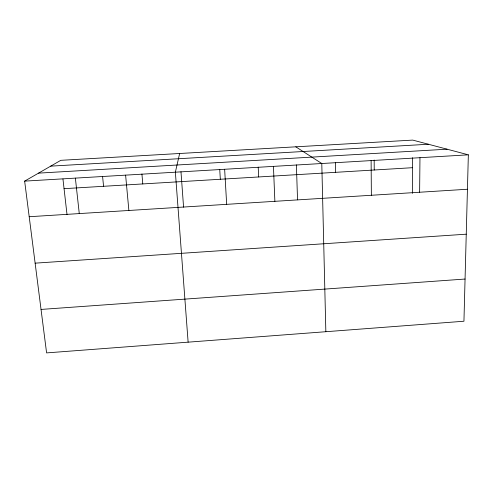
<?xml version="1.0" encoding="UTF-8"?>
<svg xmlns="http://www.w3.org/2000/svg" width="493" height="493" viewBox="0 0 493 493"><rect width="100%" height="100%" fill="white"/><g stroke="black" fill="none" stroke-linecap="round" stroke-linejoin="round"><path stroke-width="0.74" d="M412.358 193.367L412.616 157.729M419.629 192.239L419.968 157.698M468.35 154.827L463.944 321.233L46.595 352.902L24.65 181.122L60.818 160.324L412.746 140.098L468.35 154.827L24.65 181.122M179.649 153.489L175.366 172.193L188.123 342.167M41.042 309.431L465.059 279.044M35.132 263.157L466.249 234.187M29.198 216.723L467.438 189.244M64.059 188.677L412.549 167.694M50.699 166.141L428.405 144.246M38.553 173.129L447.096 149.194M295.794 146.815L321.787 163.516L325.848 331.715M62.95 178.977L67.011 214.498M75.374 178.115L79.274 213.58M102.575 176.365L103.573 186.299M125.61 175.138L128.876 210.474M141.929 174.035L142.785 183.938M180.98 171.724L183.575 207.189M219.742 169.426L220.328 179.267M224.642 169.272L226.669 204.342M258.209 167.145L258.665 176.962M273.442 166.381L274.872 201.317M296.392 164.884L297.538 199.813M335.431 162.573L335.622 172.328M371.118 160.589L371.365 195.271M374.169 160.003L374.23 170.005"/></g></svg>
